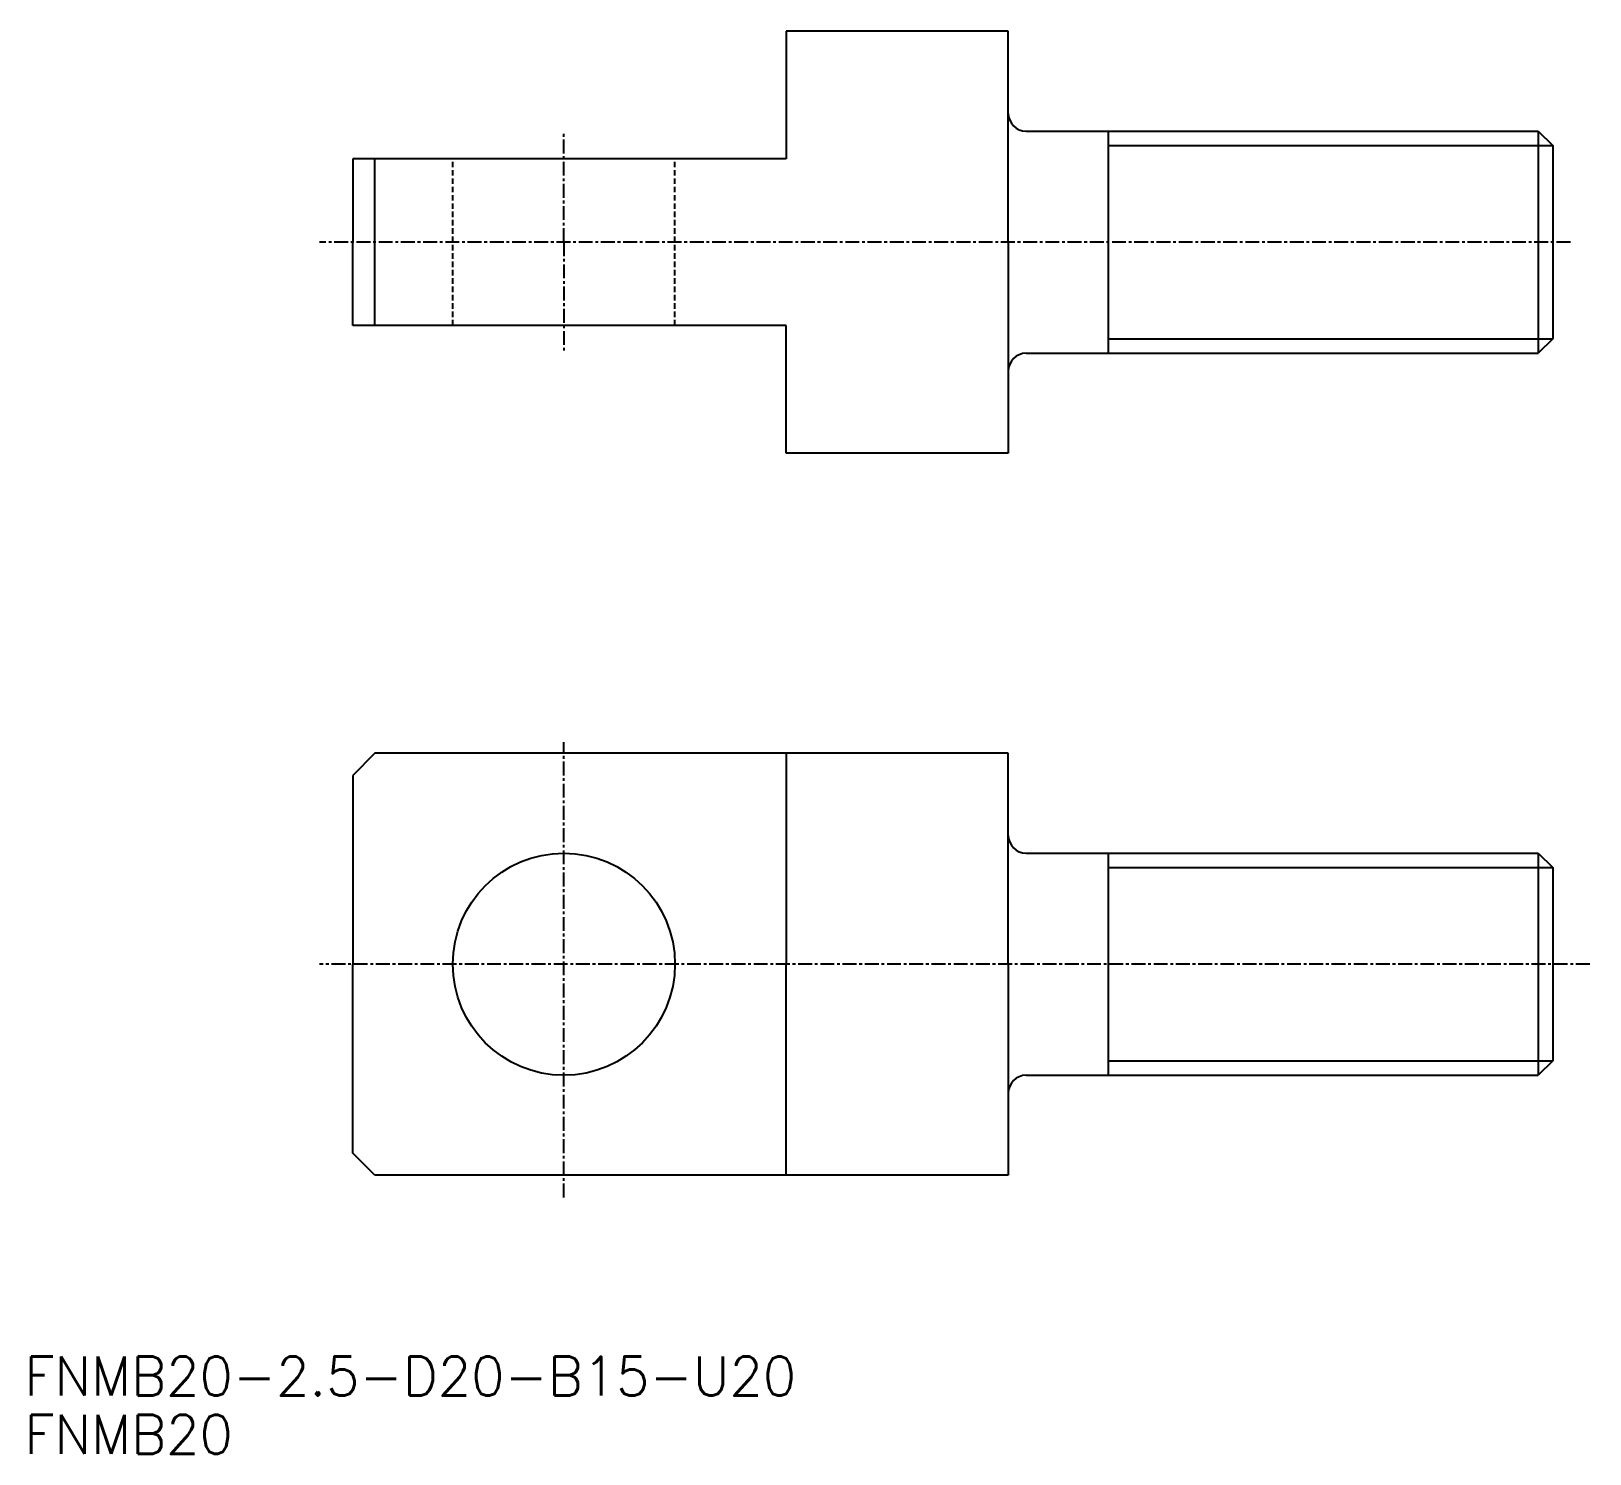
# Model space of a CAD drawing. Extents: x 1 to 141, y 1 to 129.
import ezdxf

# ---------------------------------------------------------------- set-up
doc = ezdxf.new("R2010")
doc.units = 0
doc.linetypes.add('CENTER', pattern=[2, 1.25, -0.25, 0.25, -0.25])
doc.linetypes.add('DASHED', pattern=[0.75, 0.5, -0.25])
doc.layers.get('0').update_dxf_attribs({"linetype": 'CONTINUOUS'})
doc.layers.add('CENTER', color=1, linetype='CENTER')
doc.styles.get("Standard").update_dxf_attribs({"font": 'txt.shx', "bigfont": 'extfont.shx'})

msp = doc.modelspace()

# ---------------------------------------------------------------- linework, layer by layer
at = {"color": 7, "linetype": 'CONTINUOUS'}
for p, q in [((89, 129), (69, 129)), ((69, 129), (69, 117.5)), ((89, 110), (89, 129)), ((90.6, 120), (136.7, 120)), ((136.7, 120), (136.7, 100)), ((136.7, 120), (138, 118.7)), ((138, 118.7), (138, 101.3)), ((69, 117.5), (30, 117.5)), ((30, 117.5), (30, 110)), ((32, 102.5), (32, 117.5)), ((30, 102.5), (30, 110)), ((89, 110), (89, 91)), ((69, 102.5), (30, 102.5)), ((69, 91), (69, 102.5)), ((138, 101.3), (136.7, 100)), ((90.6, 100), (136.7, 100)), ((89, 91), (69, 91)), ((32, 64), (30, 62)), ((89, 64), (32, 64)), ((69, 64), (69, 45)), ((89, 45), (89, 64)), ((30, 62), (30, 45)), ((90.6, 55), (136.7, 55)), ((136.7, 55), (136.7, 35)), ((136.7, 55), (138, 53.7)), ((138, 53.7), (138, 36.3)), ((30, 28), (30, 45)), ((69, 26), (69, 45)), ((89, 45), (89, 26)), ((138, 36.3), (136.7, 35)), ((90.6, 35), (136.7, 35)), ((32, 26), (30, 28)), ((89, 26), (32, 26))]:
    msp.add_line(p, q, dxfattribs=at)
at = {"color": 3}
for p, q in [((98, 120), (98, 100)), ((98, 118.7), (138, 118.7)), ((98, 101.3), (138, 101.3)), ((98, 55), (98, 35)), ((98, 53.7), (138, 53.7)), ((98, 36.3), (138, 36.3))]:
    msp.add_line(p, q, dxfattribs=at)
at = {"color": 3, "linetype": 'DASHED'}
for p, q in [((39, 102.5), (39, 117.5)), ((59, 102.5), (59, 117.5))]:
    msp.add_line(p, q, dxfattribs=at)
at = {"color": 7, "linetype": 'CONTINUOUS'}
msp.add_circle((49, 45), 10, dxfattribs=at)
for centre, start, end in [((90.6, 121.6), 180, 270), ((90.6, 98.4), 90, 180), ((90.6, 56.6), 180, 270), ((90.6, 33.4), 90, 180)]:
    msp.add_arc(centre, 1.6, start, end, dxfattribs=at)
at = {"layer": 'CENTER', "color": 1, "linetype": 'CENTER'}
for p, q in [((49, 110), (49, 120)), ((139.59, 110), (27, 110)), ((49, 110), (49, 100)), ((49, 24), (49, 65)), ((141.34, 45), (27, 45))]:
    msp.add_line(p, q, dxfattribs=at)

# ---------------------------------------------------------------- texts
at = {"color": 7, "linetype": 'CONTINUOUS'}
for s, p in [('FNMB20-2.5-D20-B15-U20', (0.45, 6.17)), ('FNMB20', (0.45, 0.92))]:
    msp.add_text(s, height=3.5, dxfattribs=at).set_placement(p)

doc.saveas('drawing.dxf')
